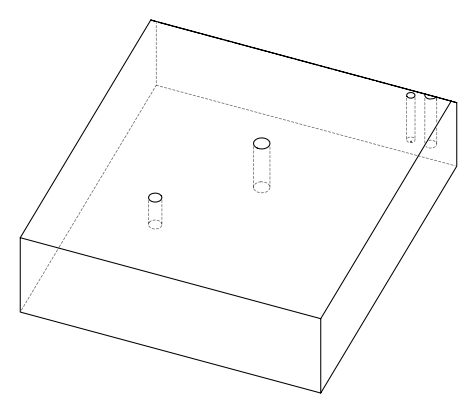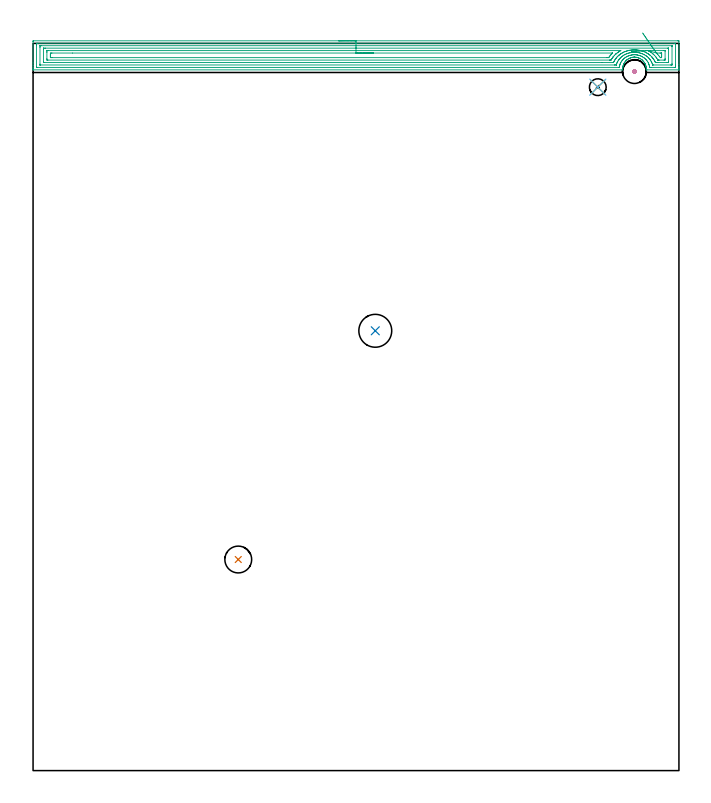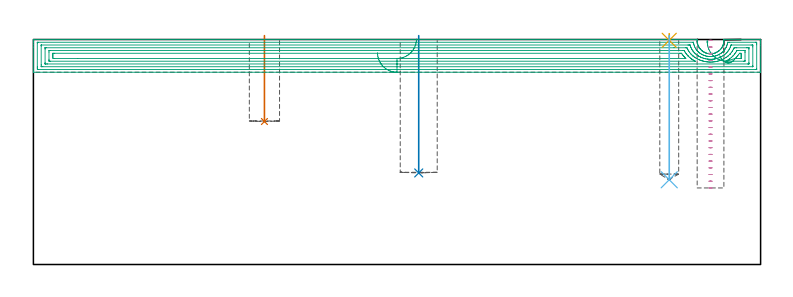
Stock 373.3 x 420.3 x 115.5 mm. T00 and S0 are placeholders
(PLAN: 6 operations, 5 tool changes, 19.9 min)
(1 INDEXABLE_INSERT_DRILL_BLIND_HOLE_FROM_SOLID | STEP1POCKET | NXT0302_002 | 0.18 min | 7891 mm3)
(2 INDEXABLE_INSERT_DRILL_BLIND_HOLE_FROM_SOLID_1 | STEP1POCKET_1 | NXT0302_009 | 0.28 min | 19329 mm3)
(3 AREA_MILL | FG_CHAMFER_SURFACE | UGT0205_001 | 18.34 min | 52701 mm3)
(4 MILL_BLIND_HOLE_FROM_SOLID_MATERIAL | STEP1POCKET_2 | UGT0201_130 | Spiral | 0.75 min | 10938 mm3)
(5 SPOT_DRILL | STEP1POCKET_3 | NXT0321_9005460120000 | 0.03 min | 13 mm3)
(6 DRILL_BLIND_HOLE_INTO_CENTER | STEP1POCKET_3 | UGT0301_492 | 0.3 min | 5147 mm3)
(TOOL NXT0302_002 | Index. Insert Drill 15.5mm [880-D1550L20-05] | D15.5 PA176 FL78 Z2)
(TOOL NXT0302_009 | Index. Insert Drill 19mm [880-D1900L25-05] | D19 PA176 FL95 Z2)
(TOOL UGT0205_001 | Chamfer Mill 20 x 3 x 45 deg. | D20 FL50 Z2)
(TOOL UGT0201_130 | Carbide End Mill 12.0 | D12 FL15 Z4)
(TOOL NXT0321_9005460120000 | NC Spot Drill, 142deg, 12mm, Carbide, Uncoated | D12 PA142 FL30 Z2)
(TOOL UGT0301_492 | Carbide Drill 9.7 mm | D9.7 PA118 FL87 Z2)
(OP 1 INDEXABLE_INSERT_DRILL_BLIND_HOLE_FROM_SOLID)
G17 G21 G94 G90
T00 M6
G54
G17 G0 G90 X118.6 Y122. S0 M3
G43 Z125.5 H1
G94 G81 G98 Z73.4 F250. R117.5
G80
M5
M2
(OP 2 INDEXABLE_INSERT_DRILL_BLIND_HOLE_FROM_SOLID_1)
G17 G21 G94 G90
T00 M6
G54
G17 G0 G90 X197.8 Y254.2 S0 M3
G43 Z125.5 H1
G94 G81 G98 Z47. F250. R117.5
G80
M5
M2
(OP 3 AREA_MILL)
G17 G21 G94 G90
T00 M6
G54
G17 G0 G90 X176.65 Y421.8 S1061 M3
G43 Z125.5 H0
Z108.7
G94 G1 X176.688 Z107.829 F250.
X176.802 Z106.964
X176.991 Z106.112
X177.253 Z105.28
X177.587 Z104.474
X177.99 Z103.7
X178.459 Z102.964
X178.99 Z102.272
X179.579 Z101.629
X180.222 Z101.04
X180.914 Z100.509
X181.65 Z100.04
X182.424 Z99.637
X183.23 Z99.303
X184.062 Z99.041
X184.914 Z98.852
X185.778 Z98.738
X186.65 Z98.7
X372.668
X373.099 Y421.796 Z98.702
X373.29 Y421.792 Z98.706
X373.3 Y421.598 Z98.899
Y408.107 Z112.388
Y406.707 Z113.789
Y406.343 Z114.152
Y405.615 Z114.884
Y405.38 Z115.12
X373.294 Y405.008 Z115.483
X373.292 Y405.003 Z115.488
X373.116 Y405. Z115.5
X354.782
X354.463 Y404.999 Z115.499
X354.443 Y405.018 Z115.48
X354.435 Y405.098 Z115.4
X354.442 Y405.35 Z115.148
X354.445 Y405.44 Z115.058
X354.439 Y405.755 Z114.743
X354.406 Y406.195 Z114.304
X354.347 Y406.633 Z113.866
X354.335 Y406.693 Z113.806
X354.257 Y407.073 Z113.425
X354.216 Y407.225 Z113.273
X354.138 Y407.511 Z112.988
X354.028 Y407.83 Z112.67
X353.986 Y407.953 Z112.546
X353.888 Y408.195 Z112.305
X353.809 Y408.389 Z112.111
X353.693 Y408.606 Z111.893
X353.57 Y408.838 Z111.661
X353.311 Y409.267 Z111.233
X352.91 Y409.821 Z110.677
X352.628 Y410.144 Z110.354
X352.33 Y410.443 Z110.054
X352.099 Y410.655 Z109.842
X352.016 Y410.731 Z109.766
X351.834 Y410.88 Z109.619
X351.645 Y411.022 Z109.477
X351.122 Y411.364 Z109.134
X350.679 Y411.606 Z108.891
X350.228 Y411.821 Z108.678
X350.035 Y411.899 Z108.599
X349.863 Y411.957 Z108.541
X349.686 Y412.016 Z108.481
X349.445 Y412.086 Z108.411
X349.334 Y412.119 Z108.379
X348.969 Y412.2 Z108.298
X348.889 Y412.218 Z108.28
X348.758 Y412.239 Z108.259
X348.522 Y412.275 Z108.22
X348.44 Y412.289 Z108.209
X348.423 Y412.291 Z108.208
X347.994 Y412.334 Z108.166
X347.77 Y412.345 Z108.155
X347.692 Y412.344 Z108.153
X347.613 Z108.15
X347.437
X347.419 Y412.343 Z108.151
X347.321 Y412.336 Z108.154
X347.108 Y412.325 Z108.172
X347.099 Z108.173
X346.733 Y412.283 Z108.212
X346.671 Y412.277 Z108.221
X346.653 Y412.275 Z108.223
X346.204 Y412.196 Z108.302
X345.839 Y412.104 Z108.391
X345.759 Y412.085 Z108.411
X345.392 Y411.969 Z108.527
X345.266 Y411.93 Z108.568
X345.168 Y411.899 Z108.599
X344.865 Y411.773 Z108.726
X344.414 Y411.551 Z108.946
X344.109 Y411.38 Z109.119
X343.971 Y411.303 Z109.197
X343.559 Y411.022 Z109.477
X343.223 Y410.754 Z109.743
X343.156 Y410.701 Z109.797
X343.077 Y410.639 Z109.86
X342.818 Y410.398 Z110.102
X342.593 Y410.165 Z110.333
X342.573 Y410.144 Z110.355
X342.399 Y409.939 Z110.559
X342.343 Y409.871 Z110.624
X342.262 Y409.777 Z110.721
X342.183 Y409.685 Z110.814
X341.889 Y409.266 Z111.232
X341.627 Y408.832 Z111.667
X341.549 Y408.683 Z111.816
X341.48 Y408.548 Z111.947
X341.395 Y408.388 Z112.11
X341.367 Y408.326 Z112.172
X341.289 Y408.156 Z112.342
X341.272 Y408.107 Z112.39
X341.064 Y407.511 Z112.988
X340.985 Y407.225 Z113.272
X340.943 Y407.074 Z113.425
X340.853 Y406.632 Z113.865
X340.836 Y406.508 Z113.988
X340.794 Y406.194 Z114.303
X340.786 Y406.078 Z114.419
X340.764 Y405.754 Z114.743
X340.76 Y405.461 Z115.035
X340.758 Y405.294 Z115.203
X340.757 Y405.005 Z115.491
X340.473 Y405. Z115.5
X0.184
X0.007 Y405.003 Z115.488
X0. Y405.008 Z115.483
Y405.38 Z115.119
Y405.615 Z114.884
Y406.343 Z114.152
Y407.589 Z112.908
Y408.989 Z111.506
Y421.339 Z99.159
X0.002 Y421.6 Z98.897
X0.01 Y421.792 Z98.706
X0.204 Y421.799 Z98.699
X186.65 Y421.8 Z98.7
Y420.386 Z100.114
X370.88 Y420.385 Z100.115
X370.953
X371.266 Y420.379 Z100.121
X371.291 Y420.373 Z100.127
X371.295 Y420.349 Z100.151
X371.298 Y420.314 Z100.186
X371.299 Y420.279 Z100.221
X371.3 Y420.042 Z100.458
Y407.693 Z112.807
X371.298 Y407.225 Z113.275
X371.294 Y406.816 Z113.684
X371.281 Y406.421 Z114.079
X370.88 Y406.415 Z114.085
X370.807
X357.393 Y406.414 Z114.086
X356.571 Y406.416 Z114.084
X356.496 Y406.417 Z114.083
X356.4 Y406.421 Z114.079
X356.385 Y406.456 Z114.044
X356.381 Y406.469 Z114.031
X356.367 Y406.544 Z113.956
X356.237 Y407.225 Z113.275
X356.127 Y407.663 Z112.837
X355.981 Y408.107 Z112.393
X355.901 Y408.336 Z112.164
X355.676 Y408.891 Z111.609
X355.625 Y408.989 Z111.511
X355.57 Y409.095 Z111.405
X355.108 Y409.871 Z110.629
X354.782 Y410.325 Z110.175
X354.436 Y410.754 Z109.746
X354.174 Y411.036 Z109.464
X353.888 Y411.321 Z109.179
X353.542 Y411.636 Z108.864
X353.238 Y411.879 Z108.621
X352.993 Y412.058 Z108.442
X352.271 Y412.518 Z107.982
X352.163 Y412.581 Z107.919
X352.099 Y412.615 Z107.885
X351.571 Y412.879 Z107.621
X351.205 Y413.048 Z107.452
X350.861 Y413.18 Z107.32
X350.362 Y413.349 Z107.151
X350.31 Y413.364 Z107.136
X350.183 Y413.4 Z107.1
X349.416 Y413.576 Z106.924
X349.199 Y413.614 Z106.886
X348.827 Y413.67 Z106.83
X348.522 Y413.703 Z106.797
X348.182 Y413.735 Z106.765
X347.627 Y413.754 Z106.746
X347.273 Y413.749 Z106.751
X346.733 Y413.71 Z106.79
X346.451 Y413.679 Z106.821
X345.839 Y413.583 Z106.917
X345.682 Y413.555 Z106.945
X345.02 Y413.4 Z107.1
X344.945 Y413.378 Z107.122
X344.29 Y413.163 Z107.337
X344.189 Y413.126 Z107.374
X344.05 Y413.069 Z107.431
X343.665 Y412.898 Z107.602
X343.156 Y412.646 Z107.854
X343.072 Y412.601 Z107.899
X342.927 Y412.518 Z107.982
X342.517 Y412.266 Z108.234
X342.262 Y412.092 Z108.408
X341.996 Y411.897 Z108.603
X341.664 Y411.636 Z108.864
X341.504 Y411.501 Z108.999
X341.367 Y411.379 Z109.121
X341.052 Y411.065 Z109.435
X340.767 Y410.754 Z109.746
X340.63 Y410.598 Z109.902
X340.473 Y410.409 Z110.091
X340.247 Y410.095 Z110.405
X340.092 Y409.871 Z110.629
X339.899 Y409.555 Z110.945
X339.578 Y408.99 Z111.51
X339.415 Y408.632 Z111.868
X339.313 Y408.369 Z112.131
X339.222 Y408.107 Z112.393
X339.09 Y407.707 Z112.793
X338.963 Y407.225 Z113.275
X338.911 Y407.001 Z113.499
X338.818 Y406.49 Z114.01
X338.804 Y406.421 Z114.079
X338.786 Y406.419 Z114.081
X338.684 Y406.416 Z114.084
X338.612 Y406.415 Z114.085
X2.42
X2.347
X2.034 Y406.421 Z114.079
X2.009 Y406.427 Z114.073
X2.005 Y406.451 Z114.049
X2.002 Y406.486 Z114.014
X2.001 Y406.521 Z113.979
X2. Y406.757 Z113.743
Y419.107 Z101.393
X2.002 Y419.575 Z100.925
X2.006 Y419.984 Z100.516
X2.019 Y420.379 Z100.121
X2.42 Y420.385 Z100.115
X2.493
X186.65 Y420.386 Z100.114
Y418.971 Z101.529
X369.185
X369.261 Y418.97 Z101.53
X369.283 Y418.968 Z101.532
X369.288 Y418.966 Z101.534
X369.292 Y418.957 Z101.543
X369.296 Y418.899 Z101.601
X369.299 Y418.693 Z101.807
X369.3 Y418.487 Z102.013
Y408.783 Z111.717
X369.298 Y408.107 Z112.393
X369.296 Y407.905 Z112.595
X369.29 Y407.839 Z112.661
X369.232 Y407.835 Z112.665
X369.091 Y407.833 Z112.667
X368.479 Y407.829 Z112.671
X358.359
X358.265 Y407.83 Z112.67
X358.19 Y407.833 Z112.667
X358.146 Y407.835 Z112.665
X358.124 Y407.868 Z112.632
X358.043 Y408.107 Z112.393
X357.881 Y408.579 Z111.921
X357.713 Y408.989 Z111.511
X357.465 Y409.537 Z110.963
X357.277 Y409.871 Z110.629
X357.028 Y410.302 Z110.198
X356.719 Y410.754 Z109.746
X356.571 Y410.962 Z109.538
X356.268 Y411.337 Z109.163
X356.009 Y411.636 Z108.864
X355.676 Y411.983 Z108.517
X355.105 Y412.518 Z107.982
X354.782 Y412.78 Z107.72
X354.552 Y412.952 Z107.548
X354.313 Y413.12 Z107.38
X353.888 Y413.4 Z107.1
X353.325 Y413.727 Z106.773
X352.993 Y413.899 Z106.601
X352.736 Y414.028 Z106.472
X352.193 Y414.282 Z106.218
X352.099 Y414.32 Z106.18
X352.035 Y414.345 Z106.155
X351.205 Y414.625 Z105.875
X350.722 Y414.758 Z105.742
X350.31 Y414.857 Z105.643
X349.974 Y414.934 Z105.566
X349.578 Y415.005 Z105.495
X349.416 Y415.028 Z105.472
X349.006 Y415.081 Z105.419
X348.554 Y415.132 Z105.368
X348.522 Y415.135 Z105.365
X347.999 Y415.164 Z105.336
X347.627 Y415.175 Z105.325
X347.617
X347.084 Y415.164 Z105.336
X346.758 Y415.14 Z105.36
X346.733 Y415.138 Z105.362
X346.319 Y415.095 Z105.405
X345.953 Y415.051 Z105.449
X345.839 Y415.034 Z105.466
X345.187 Y414.925 Z105.575
X344.945 Y414.871 Z105.629
X344.466 Y414.754 Z105.746
X344.05 Y414.637 Z105.863
X343.778 Y414.551 Z105.949
X343.156 Y414.341 Z106.159
X343.113 Y414.324 Z106.176
X343.011 Y414.282 Z106.218
X342.5 Y414.047 Z106.453
X342.262 Y413.929 Z106.571
X341.909 Y413.748 Z106.752
X341.367 Y413.44 Z107.06
X341.342 Y413.425 Z107.075
X341.303 Y413.4 Z107.1
X340.812 Y413.066 Z107.434
X340.473 Y412.817 Z107.683
X340.304 Y412.685 Z107.815
X340.102 Y412.518 Z107.982
X339.824 Y412.276 Z108.224
X339.579 Y412.044 Z108.456
X339.375 Y411.836 Z108.664
X339.191 Y411.636 Z108.864
X338.957 Y411.367 Z109.133
X338.684 Y411.043 Z109.457
X338.56 Y410.876 Z109.624
X338.475 Y410.754 Z109.746
X338.203 Y410.346 Z110.154
X337.92 Y409.871 Z110.629
X337.873 Y409.789 Z110.711
X337.79 Y409.638 Z110.862
X337.576 Y409.2 Z111.3
X337.48 Y408.989 Z111.511
X337.323 Y408.568 Z111.932
X337.165 Y408.107 Z112.393
X337.097 Y407.908 Z112.592
X337.077 Y407.86 Z112.64
X337.065 Y407.835 Z112.665
X337.036 Y407.834 Z112.666
X336.896 Y407.831 Z112.669
X336.284 Y407.829 Z112.671
X336.001 Y407.828 Z112.672
X4.115 Y407.829 Z112.671
X4.039 Y407.83 Z112.67
X4.017 Y407.832 Z112.668
X4.012 Y407.834 Z112.666
X4.008 Y407.843 Z112.657
X4.004 Y407.901 Z112.599
X4.001 Y408.107 Z112.393
X4. Y408.313 Z112.187
Y418.017 Z102.483
X4.002 Y418.693 Z101.807
X4.004 Y418.895 Z101.605
X4.01 Y418.961 Z101.539
X4.068 Y418.964 Z101.536
X4.209 Y418.967 Z101.533
X4.821 Y418.971 Z101.529
X186.65
Y417.557 Z102.943
X366.665
X367.159 Y417.554 Z102.946
X367.271 Y417.552 Z102.948
X367.288 Y417.551 Z102.949
X367.292 Y417.532 Z102.968
X367.296 Y417.478 Z103.022
X367.299 Y417.369 Z103.131
X367.3 Y416.931 Z103.569
Y409.874 Z110.626
X367.298 Y409.432 Z111.068
X367.295 Y409.322 Z111.178
X367.29 Y409.268 Z111.232
X367.286 Y409.249 Z111.251
X367.257 Y409.248 Z111.252
X367.043 Y409.245 Z111.255
X366.408 Y409.243 Z111.257
X366.151
X361.042
X360.785
X360.148 Y409.244 Z111.256
X359.888 Y409.246 Z111.254
X359.723 Y409.25 Z111.25
X359.668 Y409.35 Z111.15
X359.559 Y409.57 Z110.93
X359.411 Y409.871 Z110.629
X359.254 Y410.185 Z110.315
X358.92 Y410.754 Z109.746
X358.703 Y411.092 Z109.408
X358.359 Y411.603 Z108.897
X358.335 Y411.636 Z108.864
X358.255 Y411.739 Z108.761
X357.696 Y412.396 Z108.104
X357.588 Y412.518 Z107.982
X357.529 Y412.581 Z107.919
X357.465 Y412.646 Z107.854
X356.669 Y413.4 Z107.1
X356.571 Y413.485 Z107.015
X356.12 Y413.838 Z106.662
X355.676 Y414.155 Z106.345
X355.481 Y414.282 Z106.218
X354.782 Y414.708 Z105.792
X354.49 Y414.877 Z105.623
X353.943 Y415.164 Z105.336
X353.888 Y415.192 Z105.308
X353.832 Y415.219 Z105.281
X353.28 Y415.464 Z105.036
X352.993 Y415.58 Z104.92
X352.335 Y415.814 Z104.686
X352.099 Y415.89 Z104.61
X351.571 Y416.046 Z104.454
X351.205 Y416.14 Z104.36
X351.079 Y416.171 Z104.329
X350.639 Y416.268 Z104.232
X350.31 Y416.331 Z104.169
X349.962 Y416.39 Z104.11
X349.416 Y416.466 Z104.034
X348.94 Y416.516 Z103.984
X348.522 Y416.548 Z103.952
X347.988 Y416.573 Z103.927
X347.627 Y416.582 Z103.918
X347.094 Y416.572 Z103.928
X346.733 Y416.553 Z103.947
X346.258 Y416.515 Z103.985
X345.839 Y416.471 Z104.029
X345.46 Y416.42 Z104.08
X344.945 Y416.338 Z104.162
X344.692 Y416.295 Z104.205
X344.05 Y416.153 Z104.347
X343.963 Y416.132 Z104.368
X343.627 Y416.046 Z104.454
X343.263 Y415.94 Z104.56
X343.156 Y415.907 Z104.593
X342.596 Y415.717 Z104.783
X342.262 Y415.601 Z104.899
X341.948 Y415.474 Z105.026
X341.367 Y415.219 Z105.281
X341.33 Y415.201 Z105.299
X341.255 Y415.164 Z105.336
X340.743 Y414.898 Z105.602
X340.473 Y414.745 Z105.755
X340.179 Y414.572 Z105.928
X339.71 Y414.282 Z106.218
X339.631 Y414.23 Z106.27
X339.579 Y414.194 Z106.306
X339.115 Y413.857 Z106.643
X338.684 Y413.527 Z106.973
X338.614 Y413.47 Z107.03
X338.532 Y413.4 Z107.1
X338.146 Y413.049 Z107.451
X337.79 Y412.708 Z107.792
X337.696 Y412.611 Z107.889
X337.611 Y412.518 Z107.982
X337.28 Y412.139 Z108.361
X336.896 Y411.683 Z108.817
X336.875 Y411.656 Z108.844
X336.861 Y411.636 Z108.864
X336.515 Y411.129 Z109.371
X336.277 Y410.754 Z109.746
X336.173 Y410.584 Z109.916
X336.001 Y410.287 Z110.213
X335.858 Y410.013 Z110.487
X335.787 Y409.871 Z110.629
X335.568 Y409.417 Z111.083
X335.492 Y409.259 Z111.241
X335.425 Y409.25 Z111.25
X335.107 Y409.246 Z111.254
X334.849 Y409.244 Z111.256
X328.846 Y409.243 Z111.257
X6.635
X6.141 Y409.245 Z111.255
X6.029 Y409.248 Z111.252
X6.012 Y409.249 Z111.251
X6.009 Y409.268 Z111.232
X6.004 Y409.322 Z111.178
X6.001 Y409.431 Z111.069
X6. Y409.869 Z110.631
Y416.926 Z103.574
X6.002 Y417.368 Z103.132
X6.005 Y417.478 Z103.022
X6.01 Y417.532 Z102.968
X6.014 Y417.55 Z102.95
X6.043 Y417.552 Z102.948
X6.257 Y417.555 Z102.945
X6.892 Y417.557 Z102.943
X7.149
X186.65
Y416.143 Z104.357
X339.529
X339.579 Y416.142 Z104.358
X339.629 Y416.14 Z104.36
X339.718 Y416.135 Z104.365
X339.561 Y416.046 Z104.454
X339.011 Y415.724 Z104.776
X338.684 Y415.527 Z104.973
X338.461 Y415.384 Z105.116
X338.127 Y415.164 Z105.336
X337.93 Y415.027 Z105.473
X337.79 Y414.925 Z105.575
X337.424 Y414.643 Z105.857
X336.966 Y414.282 Z106.218
X336.928 Y414.25 Z106.25
X336.896 Y414.222 Z106.278
X336.468 Y413.822 Z106.678
X336.032 Y413.4 Z107.1
X336.017 Y413.385 Z107.115
X336.001 Y413.368 Z107.132
X335.606 Y412.913 Z107.587
X335.271 Y412.518 Z107.982
X335.198 Y412.428 Z108.072
X335.107 Y412.312 Z108.188
X334.829 Y411.91 Z108.59
X334.645 Y411.636 Z108.864
X334.479 Y411.373 Z109.127
X334.213 Y410.934 Z109.566
X334.146 Y410.819 Z109.681
X334.107 Y410.754 Z109.746
X334.055 Y410.669 Z109.831
X333.711 Y410.661 Z109.839
X333.515 Y410.658 Z109.842
X333.416 Y410.657 Z109.843
X333.318
X8.582
X8.386 Y410.66 Z109.84
X8.01 Y410.665 Z109.835
X8.008 Y410.754 Z109.746
X8.001 Y411.424 Z109.076
X8. Y415.164 Z105.336
X8.002 Y415.834 Z104.666
X8.007 Y416.046 Z104.454
X8.01 Y416.124 Z104.376
X8.289 Y416.136 Z104.364
X8.484 Y416.141 Z104.359
X8.583 Y416.143 Z104.357
X186.65
Y414.729 Z105.771
X334.654
X334.769 Y414.728 Z105.772
X334.809 Y414.726 Z105.774
X334.865 Y414.722 Z105.778
X334.895 Y414.716 Z105.784
X334.87 Y414.69 Z105.81
X334.784 Y414.601 Z105.899
X334.469 Y414.282 Z106.218
X334.344 Y414.153 Z106.347
X334.213 Y414.011 Z106.489
X333.926 Y413.682 Z106.818
X333.686 Y413.4 Z107.1
X333.522 Y413.2 Z107.3
X333.318 Y412.943 Z107.557
X333.14 Y412.693 Z107.807
X333.018 Y412.518 Z107.982
X332.777 Y412.17 Z108.33
X332.731 Y412.107 Z108.393
X332.702 Y412.078 Z108.422
X332.65 Y412.076 Z108.424
X332.424 Y412.074 Z108.426
X331.982 Y412.071 Z108.429
X331.53
X10.922
X10.469 Y412.072 Z108.428
X10.023 Y412.076 Z108.424
X10.01 Y412.078 Z108.422
X10.004 Y412.094 Z108.406
X10.001 Y412.518 Z107.982
X10. Y412.98 Z107.52
X10.001 Y413.4 Z107.1
X10.002 Y413.86 Z106.64
X10.01 Y414.282 Z106.218
X10.023 Y414.722 Z105.778
X10.469 Y414.725 Z105.775
X10.911 Y414.728 Z105.772
X22.733 Y414.729 Z105.771
X186.65
X187.522 Z105.809
X188.387 Z105.923
X189.238 Z106.112
X190.07 Z106.374
X190.876 Z106.708
X191.65 Z107.111
X192.386 Z107.58
X193.078 Z108.111
X193.721 Z108.7
X194.31 Z109.343
X194.842 Z110.035
X195.31 Z110.771
X195.713 Z111.545
X196.047 Z112.351
X196.309 Z113.183
X196.498 Z114.035
X196.612 Z114.9
X196.65 Z115.771
G0 Z125.5
X345.957 Y415.722
Z114.787
G1 Z113.915
X346.034 Y415.725 Z113.046
X346.185 Y415.732 Z112.187
X346.411 Y415.742 Z111.344
X346.709 Y415.755 Z110.525
X347.078 Y415.771 Z109.734
X347.514 Y415.79 Z108.979
X348.014 Y415.811 Z108.264
X348.574 Y415.836 Z107.596
X349.191 Y415.862 Z106.979
X349.859 Y415.891 Z106.419
X350.573 Y415.922 Z105.919
X351.328 Y415.955 Z105.483
X352.118 Y415.99 Z105.114
X352.937 Y416.025 Z104.816
X353.779 Y416.062 Z104.59
X354.637 Y416.099 Z104.439
X355.505 Y416.137 Z104.363
X355.581 Y416.14 Z104.36
X355.676 Y416.141 Z104.359
X356.473 Y416.143 Z104.357
X364.718 Y416.142 Z104.358
X364.914 Y416.14 Z104.36
X365.29 Y416.135 Z104.365
X365.293 Y416.046 Z104.454
X365.298 Y415.834 Z104.666
X365.3 Y411.636 Z108.864
X365.298 Y410.966 Z109.534
X365.293 Y410.754 Z109.746
X365.29 Y410.676 Z109.824
X365.011 Y410.664 Z109.836
X364.816 Y410.659 Z109.841
X364.717 Y410.657 Z109.843
X361.839
X361.642 Y410.658 Z109.842
X361.25 Y410.663 Z109.837
X361.149 Y410.665 Z109.835
X361.141 Y410.674 Z109.826
X361.123 Y410.701 Z109.799
X361.091 Y410.754 Z109.746
X361.042 Y410.837 Z109.663
X360.55 Y411.636 Z108.864
X360.148 Y412.223 Z108.277
X359.916 Y412.518 Z107.982
X359.254 Y413.297 Z107.203
X359.154 Y413.4 Z107.1
X358.754 Y413.79 Z106.71
X358.359 Y414.168 Z106.332
X358.232 Y414.282 Z106.218
X357.465 Y414.887 Z105.613
X357.077 Y415.164 Z105.336
X356.571 Y415.483 Z105.017
X355.727 Y415.996 Z104.504
X355.676 Y416.024 Z104.476
X355.639 Y416.046 Z104.454
X355.505 Y416.137 Z104.363
X360.295 Y414.723 Z105.777
X360.318 Y414.724 Z105.776
X360.438 Y414.727 Z105.773
X360.59 Y414.728 Z105.772
X362.378 Y414.729 Z105.771
X362.831 Y414.727 Z105.773
X363.277 Y414.724 Z105.776
X363.29 Y414.722 Z105.778
X363.296 Y414.706 Z105.794
X363.299 Y414.282 Z106.218
X363.3 Y413.819 Z106.681
X363.299 Y413.4 Z107.1
X363.298 Y412.939 Z107.561
X363.29 Y412.518 Z107.982
X363.277 Y412.078 Z108.422
X362.831 Y412.073 Z108.427
X362.68
X362.56 Y412.075 Z108.425
X362.485 Y412.078 Z108.422
X361.937 Y412.856 Z107.644
X361.498 Y413.4 Z107.1
X361.042 Y413.94 Z106.56
X360.877 Y414.119 Z106.381
X360.721 Y414.282 Z106.218
X360.407 Y414.6 Z105.9
X360.314 Y414.694 Z105.806
X360.295 Y414.723 Z105.777
X359.898 Y415.297 Z105.253
X359.478 Y415.906 Z104.791
X359.036 Y416.546 Z104.396
X358.576 Y417.212 Z104.069
X358.102 Y417.898 Z103.815
X357.617 Y418.601 Z103.635
X357.125 Y419.313 Z103.529
X356.63 Y420.031 Z103.499
X356.135 Y420.747 Z103.546
X355.644 Y421.458 Z103.668
X355.161 Y422.158 Z103.865
X354.69 Y422.84 Z104.135
X354.234 Y423.501 Z104.477
X353.796 Y424.134 Z104.887
X353.381 Y424.736 Z105.363
X352.99 Y425.301 Z105.9
X352.628 Y425.826 Z106.496
X352.297 Y426.306 Z107.145
G0 Z125.5
M5
M2
(OP 4 MILL_BLIND_HOLE_FROM_SOLID_MATERIAL)
G17 G21 G94 G90
T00 M6
G54
G17 G0 G90 X347.6 Y404. S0 M3
G43 Z125.5 H0
Z115.057
G94 G3 X348.025 Y404.425 R0.425 F250.
X347.6 Y404.85 R0.425
X346.75 Y404. R0.85
X347.6 Y404.85 R-0.85
X347.175 Y404.425 R0.425
X347.6 Y404. R0.425
G0 Z111.613
G3 X348.025 Y404.425 R0.425
X347.6 Y404.85 R0.425
X346.75 Y404. R0.85
X347.6 Y404.85 R-0.85
X347.175 Y404.425 R0.425
X347.6 Y404. R0.425
G0 Z108.17
G3 X348.025 Y404.425 R0.425
X347.6 Y404.85 R0.425
X346.75 Y404. R0.85
X347.6 Y404.85 R-0.85
X347.175 Y404.425 R0.425
X347.6 Y404. R0.425
G0 Z104.726
G3 X348.025 Y404.425 R0.425
X347.6 Y404.85 R0.425
X346.75 Y404. R0.85
X347.6 Y404.85 R-0.85
X347.175 Y404.425 R0.425
X347.6 Y404. R0.425
G0 Z101.283
G3 X348.025 Y404.425 R0.425
X347.6 Y404.85 R0.425
X346.75 Y404. R0.85
X347.6 Y404.85 R-0.85
X347.175 Y404.425 R0.425
X347.6 Y404. R0.425
G0 Z97.839
G3 X348.025 Y404.425 R0.425
X347.6 Y404.85 R0.425
X346.75 Y404. R0.85
X347.6 Y404.85 R-0.85
X347.175 Y404.425 R0.425
X347.6 Y404. R0.425
G0 Z94.396
G3 X348.025 Y404.425 R0.425
X347.6 Y404.85 R0.425
X346.75 Y404. R0.85
X347.6 Y404.85 R-0.85
X347.175 Y404.425 R0.425
X347.6 Y404. R0.425
G0 Z90.952
G3 X348.025 Y404.425 R0.425
X347.6 Y404.85 R0.425
X346.75 Y404. R0.85
X347.6 Y404.85 R-0.85
X347.175 Y404.425 R0.425
X347.6 Y404. R0.425
G0 Z87.509
G3 X348.025 Y404.425 R0.425
X347.6 Y404.85 R0.425
X346.75 Y404. R0.85
X347.6 Y404.85 R-0.85
X347.175 Y404.425 R0.425
X347.6 Y404. R0.425
G0 Z84.065
G3 X348.025 Y404.425 R0.425
X347.6 Y404.85 R0.425
X346.75 Y404. R0.85
X347.6 Y404.85 R-0.85
X347.175 Y404.425 R0.425
X347.6 Y404. R0.425
G0 Z80.622
G3 X348.025 Y404.425 R0.425
X347.6 Y404.85 R0.425
X346.75 Y404. R0.85
X347.6 Y404.85 R-0.85
X347.175 Y404.425 R0.425
X347.6 Y404. R0.425
G0 Z77.178
G3 X348.025 Y404.425 R0.425
X347.6 Y404.85 R0.425
X346.75 Y404. R0.85
X347.6 Y404.85 R-0.85
X347.175 Y404.425 R0.425
X347.6 Y404. R0.425
G0 Z73.735
G3 X348.025 Y404.425 R0.425
X347.6 Y404.85 R0.425
X346.75 Y404. R0.85
X347.6 Y404.85 R-0.85
X347.175 Y404.425 R0.425
X347.6 Y404. R0.425
G0 Z70.291
G3 X348.025 Y404.425 R0.425
X347.6 Y404.85 R0.425
X346.75 Y404. R0.85
X347.6 Y404.85 R-0.85
X347.175 Y404.425 R0.425
X347.6 Y404. R0.425
G0 Z66.848
G3 X348.025 Y404.425 R0.425
X347.6 Y404.85 R0.425
X346.75 Y404. R0.85
X347.6 Y404.85 R-0.85
X347.175 Y404.425 R0.425
X347.6 Y404. R0.425
G0 Z63.404
G3 X348.025 Y404.425 R0.425
X347.6 Y404.85 R0.425
X346.75 Y404. R0.85
X347.6 Y404.85 R-0.85
X347.175 Y404.425 R0.425
X347.6 Y404. R0.425
G0 Z59.961
G3 X348.025 Y404.425 R0.425
X347.6 Y404.85 R0.425
X346.75 Y404. R0.85
X347.6 Y404.85 R-0.85
X347.175 Y404.425 R0.425
X347.6 Y404. R0.425
G0 Z56.517
G3 X348.025 Y404.425 R0.425
X347.6 Y404.85 R0.425
X346.75 Y404. R0.85
X347.6 Y404.85 R-0.85
X347.175 Y404.425 R0.425
X347.6 Y404. R0.425
G0 Z53.074
G3 X348.025 Y404.425 R0.425
X347.6 Y404.85 R0.425
X346.75 Y404. R0.85
X347.6 Y404.85 R-0.85
X347.175 Y404.425 R0.425
X347.6 Y404. R0.425
G0 Z49.63
G3 X348.025 Y404.425 R0.425
X347.6 Y404.85 R0.425
X346.75 Y404. R0.85
X347.6 Y404.85 R-0.85
X347.175 Y404.425 R0.425
X347.6 Y404. R0.425
G0 Z46.187
G3 X348.025 Y404.425 R0.425
X347.6 Y404.85 R0.425
X346.75 Y404. R0.85
X347.6 Y404.85 R-0.85
X347.175 Y404.425 R0.425
X347.6 Y404. R0.425
G0 Z42.743
G3 X348.025 Y404.425 R0.425
X347.6 Y404.85 R0.425
X346.75 Y404. R0.85
X347.6 Y404.85 R-0.85
X347.175 Y404.425 R0.425
X347.6 Y404. R0.425
G0 Z39.3
G3 X348.025 Y404.425 R0.425
X347.6 Y404.85 R0.425
X346.75 Y404. R0.85
X347.6 Y404.85 R-0.85
X347.175 Y404.425 R0.425
X347.6 Y404. R0.425
G0 Z125.5
M5
M2
(OP 5 SPOT_DRILL)
G17 G21 G94 G90
T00 M6
G54
G17 G0 G90 X326.4 Y395. S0 M3
G43 Z125.5 H0
G94 G81 G98 Z115.083 F250. R118.5
G80
M5
M2
(OP 6 DRILL_BLIND_HOLE_INTO_CENTER)
G17 G21 G94 G90
T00 M6
G54
G17 G0 G90 X326.4 Y395. S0 M3
G43 Z125.5 H0
G94 G81 G98 Z43.5 F250. R117.5
G80
M5
M2
